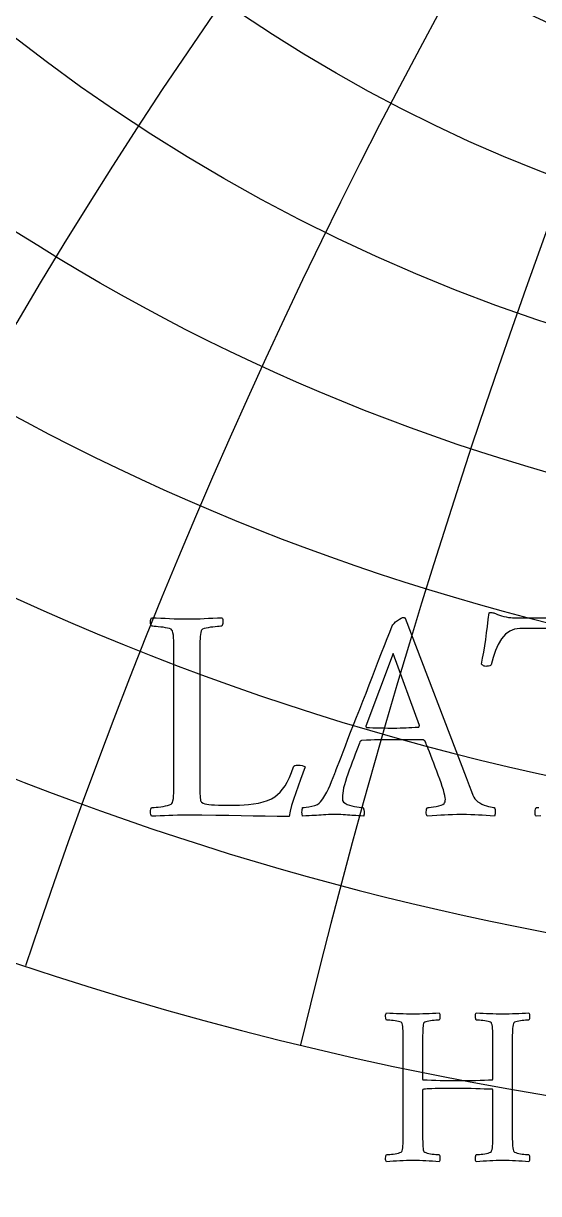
# Model space of a CAD drawing. Header units: millimetres. Extents: x -71 to 71, y -71 to 73.
# Drawn here: x -19.56 to -10.23, y -21.42 to -0.23 of the extents above; entities that cross this region are included whole.
import ezdxf

# ---------------------------------------------------------------- set-up
doc = ezdxf.new("R2010")
doc.units = ezdxf.units.MM
for name, color, linetype in [('CUT_OUTER', 1, 'Continuous'), ('ENGRAVE', 7, 'Continuous'), ('ENGRAVE_FINE', 8, 'Continuous'), ('TEXT', 5, 'Continuous')]:
    doc.layers.add(name, color=color, linetype=linetype)

msp = doc.modelspace()

# ---------------------------------------------------------------- linework, layer by layer
at = {"layer": 'CUT_OUTER'}
msp.add_arc((-0.0002, -0.0002), 71.2199, 143.788848, 87.803032, dxfattribs=at)
at = {"layer": 'ENGRAVE'}
for centre, radius in [((0, 0), 70.2), ((0, 26.7402), 36.5076), ((0, 24.7341), 32.0122), ((0, 23.1026), 27.9324), ((0, 0), 45.9522), ((0, 21.772), 24.1802), ((0, 0), 30.0798)]:
    msp.add_circle(centre, radius, dxfattribs=at)
for centre, radius, start, end in [((0, 29.2236), 41.5365, 104.6529, 75.3471), ((0, 32.3304), 47.2611, 147.33942, 32.66058), ((0, 36.2734), 53.9128, 169.60534, 10.39466), ((0, 41.3755), 61.8348, 186.817711, 353.182289)]:
    msp.add_arc(centre, radius, start, end, dxfattribs=at)
at = {"layer": 'ENGRAVE_FINE'}
for centre, radius, start, end in [((-389.4722, -51.0351), 395.4804, 4.461368, 17.676322), ((-389.4722, -51.0351), 395.4804, 4.461368, 17.676322), ((-188.6815, -51.0351), 200.7907, 8.977692, 35.48643), ((-188.6815, -51.0351), 200.7907, 8.977692, 35.48643), ((-118.9476, -51.0351), 137.3489, 13.606314, 53.548789), ((-118.9476, -51.0351), 137.3489, 13.606314, 53.548789), ((118.9476, -51.0351), 137.3489, 126.451211, 166.393686), ((118.9476, -51.0351), 137.3489, 126.451211, 166.393686), ((-81.843, -51.0351), 106.8385, 18.409528, 71.93986), ((-81.843, -51.0351), 106.8385, 18.409528, 71.93986), ((81.843, -51.0351), 106.8385, 108.06014, 161.590472), ((81.843, -51.0351), 106.8385, 108.06014, 161.590472), ((-57.6247, -51.0351), 89.6481, 23.457516, 90.642678), ((-57.6247, -51.0351), 89.6481, 23.457516, 90.642678), ((57.6247, -51.0351), 89.6481, 89.357322, 156.542484), ((57.6247, -51.0351), 89.6481, 89.357322, 156.542484), ((-39.6492, -51.0351), 79.2984, 28.831877, 104.724148), ((-39.6492, -51.0351), 79.2984, 28.831877, 104.724148), ((39.6492, -51.0351), 79.2984, 75.275852, 151.168123), ((39.6492, -51.0351), 79.2984, 75.275852, 151.168123), ((-24.9955, -51.0351), 73.0818, 34.629994, 115.099318), ((-24.9955, -51.0351), 73.0818, 34.629994, 115.099318), ((24.9955, -51.0351), 73.0818, 64.900682, 145.370006), ((24.9955, -51.0351), 73.0818, 64.900682, 145.370006), ((-12.1092, -51.0351), 69.7339, 40.970494, 124.098899), ((-12.1092, -51.0351), 69.7339, 40.970494, 124.098899), ((12.1092, -51.0351), 69.7339, 55.901101, 139.029506), ((12.1092, -51.0351), 69.7339, 55.901101, 139.029506), ((0, 70.8271), 100.6688, 225.796451, 314.203549)]:
    msp.add_arc(centre, radius, start, end, dxfattribs=at)
at = {"layer": 'TEXT'}
for points in [[(-16.3684, -13.94), (-16.3684, -13.9462), (-16.3684, -13.9538), (-16.3684, -13.9628), (-16.3684, -13.9732), (-16.3684, -14), (-16.3684, -14.0306), (-16.3684, -14.0651), (-16.3684, -14.1033), (-16.3681, -14.1426), (-16.367, -14.1801), (-16.3653, -14.2159), (-16.3629, -14.25), (-16.3594, -14.2797), (-16.3546, -14.3026), (-16.3484, -14.3185), (-16.3407, -14.3275), (-16.3115, -14.345), (-16.2792, -14.3586), (-16.2437, -14.3685), (-16.2051, -14.3745), (-16.1593, -14.3782), (-16.102, -14.3808), (-16.0334, -14.3823), (-15.9533, -14.3828), (-15.6488, -14.3828), (-15.5694, -14.3806), (-15.4862, -14.3738), (-15.3992, -14.3626), (-15.3084, -14.3469), (-15.2203, -14.3263), (-15.1416, -14.3005), (-15.0723, -14.2695), (-15.0122, -14.2334), (-14.9633, -14.1939), (-14.9161, -14.1476), (-14.8706, -14.0943), (-14.8268, -14.0341), (-14.7851, -13.9649), (-14.7458, -13.8846), (-14.709, -13.7933), (-14.6746, -13.6909), (-14.6656, -13.6764), (-14.6497, -13.666), (-14.6268, -13.6598), (-14.5971, -13.6577), (-14.5514, -13.6598), (-14.514, -13.666), (-14.485, -13.6764), (-14.4642, -13.6909), (-14.5038, -13.8033), (-14.5452, -13.9192), (-14.5882, -14.0386), (-14.6331, -14.1614), (-14.6747, -14.2815), (-14.7085, -14.3925), (-14.7342, -14.4946), (-14.7521, -14.5877), (-14.9704, -14.587), (-15.188, -14.5849), (-15.4049, -14.5814), (-15.6211, -14.5766), (-15.8439, -14.5717), (-16.0806, -14.5683), (-16.3311, -14.5662), (-16.5954, -14.5655), (-16.6871, -14.566), (-16.7739, -14.5676), (-16.8559, -14.5702), (-16.933, -14.5738), (-17.0085, -14.5774), (-17.0853, -14.58), (-17.1635, -14.5816), (-17.243, -14.5821), (-17.2525, -14.569), (-17.2589, -14.5517), (-17.2622, -14.5302), (-17.2624, -14.5046), (-17.2602, -14.479), (-17.2562, -14.4576), (-17.2505, -14.4403), (-17.243, -14.4271), (-17.223, -14.4266), (-17.196, -14.4251), (-17.1621, -14.4225), (-17.1213, -14.4188), (-17.0775, -14.4138), (-17.0348, -14.4071), (-16.9931, -14.3986), (-16.9524, -14.3884), (-16.917, -14.377), (-16.8908, -14.3649), (-16.8741, -14.3521), (-16.8666, -14.3386), (-16.8568, -14.3029), (-16.8493, -14.2624), (-16.8443, -14.2171), (-16.8417, -14.167), (-16.8405, -14.1133), (-16.8396, -14.0576), (-16.8391, -13.9999), (-16.8389, -13.94), (-16.8389, -11.6317), (-16.8391, -11.5717), (-16.8396, -11.5134), (-16.8405, -11.4568), (-16.8417, -11.402), (-16.8443, -11.3506), (-16.8493, -11.3044), (-16.8568, -11.2634), (-16.8666, -11.2276), (-16.8741, -11.212), (-16.8908, -11.1986), (-16.917, -11.1871), (-16.9524, -11.1778), (-16.9931, -11.17), (-17.0348, -11.1633), (-17.0775, -11.1576), (-17.1213, -11.1529), (-17.1621, -11.1493), (-17.196, -11.1467), (-17.223, -11.1451), (-17.243, -11.1446), (-17.2505, -11.1314), (-17.2562, -11.1141), (-17.2602, -11.0927), (-17.2624, -11.0671), (-17.2622, -11.0415), (-17.2589, -11.02), (-17.2525, -11.0027), (-17.243, -10.9896), (-17.1603, -10.9925), (-17.0784, -10.9958), (-16.997, -10.9995), (-16.9164, -11.0034), (-16.8365, -11.0071), (-16.7573, -11.0097), (-16.6788, -11.0112), (-16.6009, -11.0117), (-16.5212, -11.0112), (-16.4425, -11.0097), (-16.3648, -11.0071), (-16.2882, -11.0034), (-16.2112, -10.9995), (-16.1325, -10.9958), (-16.052, -10.9925), (-15.9699, -10.9896), (-15.9604, -11.0027), (-15.954, -11.02), (-15.9507, -11.0415), (-15.9505, -11.0671), (-15.9527, -11.0927), (-15.9567, -11.1141), (-15.9624, -11.1314), (-15.9699, -11.1446), (-15.9899, -11.1451), (-16.0169, -11.1467), (-16.0508, -11.1493), (-16.0917, -11.1529), (-16.1352, -11.1576), (-16.1775, -11.1633), (-16.2183, -11.17), (-16.2577, -11.1778), (-16.2923, -11.1871), (-16.3186, -11.1986), (-16.3366, -11.212), (-16.3463, -11.2276), (-16.3537, -11.2574), (-16.3594, -11.2913), (-16.3634, -11.3293), (-16.3657, -11.3715), (-16.3669, -11.4169), (-16.3677, -11.4643), (-16.3683, -11.5137), (-16.3684, -11.5653), (-16.3684, -11.5736), (-16.3684, -11.5819), (-16.3684, -11.5902), (-16.3684, -11.5985), (-16.3684, -11.6068), (-16.3684, -11.6151), (-16.3684, -11.6234), (-16.3684, -11.6317)], [(-13.9273, -13.8127), (-13.924, -13.8042), (-13.9141, -13.7788), (-13.8977, -13.7364), (-13.8747, -13.6771), (-13.8461, -13.6032), (-13.8131, -13.5172), (-13.7756, -13.4191), (-13.7335, -13.309), (-13.6877, -13.1894), (-13.6387, -13.0633), (-13.5867, -12.9306), (-13.5315, -12.7914), (-13.4746, -12.6478), (-13.4173, -12.5022), (-13.3597, -12.3544), (-13.3018, -12.2046), (-13.2442, -12.0553), (-13.1876, -11.9092), (-13.1321, -11.7661), (-13.0776, -11.6262), (-13.0252, -11.4919), (-12.9759, -11.366), (-12.9297, -11.2484), (-12.8866, -11.139), (-12.8722, -11.1162), (-12.8513, -11.092), (-12.8238, -11.0664), (-12.7897, -11.0394), (-12.7546, -11.0152), (-12.724, -10.9979), (-12.6979, -10.9875), (-12.6763, -10.9841), (-12.6712, -10.9842), (-12.6673, -10.9847), (-12.6643, -10.9856), (-12.6624, -10.9868), (-12.6605, -10.9884), (-12.6576, -10.9903), (-12.6536, -10.9925), (-12.6486, -10.9951), (-11.547, -13.8846), (-11.4927, -14.0272), (-11.4515, -14.1337), (-11.4235, -14.2043), (-11.4086, -14.2389), (-11.3915, -14.2683), (-11.3678, -14.2957), (-11.3375, -14.3209), (-11.3007, -14.3441), (-11.2606, -14.3647), (-11.2204, -14.3822), (-11.1803, -14.3965), (-11.1402, -14.4078), (-11.1037, -14.4162), (-11.0744, -14.4223), (-11.0525, -14.4259), (-11.0378, -14.4271), (-11.0284, -14.4429), (-11.0225, -14.4624), (-11.0201, -14.4858), (-11.0211, -14.5129), (-11.0239, -14.539), (-11.0267, -14.5593), (-11.0295, -14.5736), (-11.0322, -14.5821), (-11.1104, -14.5768), (-11.1844, -14.5717), (-11.2543, -14.5671), (-11.3201, -14.5627), (-11.3868, -14.5591), (-11.4598, -14.5565), (-11.5391, -14.555), (-11.6245, -14.5544), (-11.7146, -14.555), (-11.7968, -14.5565), (-11.871, -14.5591), (-11.9373, -14.5627), (-12.0035, -14.5671), (-12.0777, -14.5717), (-12.1599, -14.5768), (-12.25, -14.5821), (-12.2595, -14.569), (-12.2659, -14.5517), (-12.2692, -14.5302), (-12.2694, -14.5046), (-12.2668, -14.479), (-12.2618, -14.4576), (-12.2544, -14.4403), (-12.2445, -14.4271), (-12.2161, -14.4259), (-12.1808, -14.4223), (-12.1386, -14.4162), (-12.0895, -14.4078), (-12.0411, -14.3972), (-12.0009, -14.3849), (-11.9691, -14.3709), (-11.9456, -14.3552), (-11.9359, -14.342), (-11.929, -14.3247), (-11.9248, -14.3033), (-11.9234, -14.2777), (-11.9257, -14.2484), (-11.9324, -14.2106), (-11.9437, -14.164), (-11.9594, -14.1088), (-11.9786, -14.0474), (-12.0002, -13.9822), (-12.0243, -13.9132), (-12.0507, -13.8404), (-12.0784, -13.7662), (-12.1061, -13.693), (-12.1338, -13.6208), (-12.1615, -13.5498), (-12.1879, -13.4823), (-12.212, -13.4211), (-12.2336, -13.366), (-12.2528, -13.3173), (-12.2685, -13.2773), (-12.2798, -13.2488), (-12.2865, -13.2316), (-12.2888, -13.2259), (-12.2895, -13.2252), (-12.2915, -13.2232), (-12.295, -13.2197), (-12.2998, -13.2149), (-12.3054, -13.21), (-12.3109, -13.2066), (-12.3165, -13.2045), (-12.322, -13.2038), (-12.3659, -13.2014), (-12.4147, -13.1996), (-12.4683, -13.1986), (-12.5268, -13.1982), (-12.5867, -13.1982), (-12.6444, -13.1982), (-12.7001, -13.1982), (-12.7538, -13.1982), (-12.7676, -13.1982), (-12.7814, -13.1982), (-12.7953, -13.1982), (-12.8091, -13.1982), (-12.8226, -13.1982), (-12.8354, -13.1982), (-12.8475, -13.1982), (-12.8589, -13.1982), (-12.9388, -13.1984), (-13.0125, -13.1989), (-13.08, -13.1998), (-13.1412, -13.201), (-13.2035, -13.2029), (-13.2741, -13.2059), (-13.353, -13.2098), (-13.4402, -13.2149), (-13.4433, -13.2154), (-13.4471, -13.2169), (-13.4516, -13.2195), (-13.4568, -13.2232), (-13.4616, -13.2268), (-13.4651, -13.2294), (-13.4671, -13.2309), (-13.4678, -13.2315), (-13.4704, -13.2384), (-13.4782, -13.2591), (-13.4912, -13.2937), (-13.5093, -13.3422), (-13.5311, -13.4001), (-13.555, -13.4633), (-13.581, -13.5316), (-13.609, -13.6051), (-13.6372, -13.68), (-13.6637, -13.7525), (-13.6884, -13.8225), (-13.7114, -13.8902), (-13.7341, -13.9566), (-13.7522, -14.0175), (-13.7659, -14.0729), (-13.7751, -14.1227), (-13.7811, -14.1673), (-13.7854, -14.2071), (-13.788, -14.242), (-13.7889, -14.2721), (-13.7835, -14.301), (-13.7674, -14.3268), (-13.7406, -14.3495), (-13.7031, -14.369), (-13.6598, -14.3854), (-13.6159, -14.3988), (-13.5713, -14.409), (-13.526, -14.4161), (-13.4846, -14.4209), (-13.4519, -14.4244), (-13.4279, -14.4264), (-13.4125, -14.4271), (-13.4073, -14.4356), (-13.4028, -14.45), (-13.399, -14.4702), (-13.3959, -14.4963), (-13.3941, -14.5235), (-13.3945, -14.5468), (-13.3969, -14.5664), (-13.4014, -14.5821), (-13.4521, -14.5794), (-13.499, -14.5766), (-13.542, -14.5738), (-13.5813, -14.571), (-13.6187, -14.5683), (-13.656, -14.5655), (-13.6934, -14.5627), (-13.7308, -14.56), (-13.7711, -14.5576), (-13.8173, -14.5558), (-13.8693, -14.5548), (-13.9273, -14.5544), (-13.9857, -14.5548), (-14.0394, -14.5558), (-14.0882, -14.5576), (-14.1321, -14.56), (-14.1736, -14.5627), (-14.2151, -14.5655), (-14.2566, -14.5683), (-14.2982, -14.571), (-14.3424, -14.5738), (-14.3923, -14.5766), (-14.4476, -14.5794), (-14.5085, -14.5821), (-14.5133, -14.5736), (-14.5168, -14.5593), (-14.5189, -14.539), (-14.5196, -14.5129), (-14.5189, -14.4858), (-14.5168, -14.4624), (-14.5133, -14.4429), (-14.5085, -14.4271), (-14.4793, -14.4256), (-14.4414, -14.4209), (-14.3949, -14.4131), (-14.3397, -14.4022), (-14.2852, -14.3879), (-14.2407, -14.3697), (-14.2063, -14.3477), (-14.1819, -14.322), (-14.142, -14.2678), (-14.1051, -14.2106), (-14.0714, -14.1502), (-14.0408, -14.0867), (-14.0119, -14.0208), (-13.9833, -13.9532), (-13.9551, -13.8838), (-13.9273, -13.8127)], [(-12.87, -11.6372), (-13.3627, -12.9547), (-13.3625, -12.9554), (-13.362, -12.9575), (-13.3611, -12.9609), (-13.3599, -12.9658), (-13.3583, -12.9706), (-13.3564, -12.9741), (-13.3542, -12.9761), (-13.3516, -12.9768), (-13.2964, -12.9794), (-13.236, -12.9817), (-13.1705, -12.9836), (-13.0997, -12.9851), (-13.03, -12.9863), (-12.9676, -12.9872), (-12.9124, -12.9877), (-12.8645, -12.9879), (-12.8024, -12.9876), (-12.7434, -12.9865), (-12.6875, -12.9848), (-12.6347, -12.9824), (-12.5823, -12.9796), (-12.5275, -12.9768), (-12.4702, -12.9741), (-12.4106, -12.9713), (-12.4055, -12.9704), (-12.4016, -12.9678), (-12.3986, -12.9635), (-12.3967, -12.9575), (-12.3955, -12.9514), (-12.3946, -12.9471), (-12.3941, -12.9445), (-12.3939, -12.9436)], [(-12.5088, -18.1636), (-12.449, -18.1632), (-12.39, -18.162), (-12.3317, -18.1601), (-12.2742, -18.1574), (-12.2165, -18.1544), (-12.1575, -18.1516), (-12.0972, -18.1492), (-12.0355, -18.147), (-12.0284, -18.1572), (-12.0236, -18.1714), (-12.0211, -18.1894), (-12.021, -18.2113), (-12.0227, -18.2332), (-12.0257, -18.2513), (-12.0299, -18.2654), (-12.0355, -18.2757), (-12.0506, -18.2761), (-12.0708, -18.2772), (-12.0962, -18.2792), (-12.1269, -18.2819), (-12.1596, -18.2854), (-12.1912, -18.2897), (-12.2218, -18.2947), (-12.2514, -18.3006), (-12.2774, -18.3076), (-12.2971, -18.3161), (-12.3106, -18.3263), (-12.3178, -18.3379), (-12.3234, -18.3603), (-12.3277, -18.3857), (-12.3307, -18.4142), (-12.3324, -18.4459), (-12.3333, -18.4799), (-12.3339, -18.5154), (-12.3343, -18.5525), (-12.3344, -18.5912), (-12.3344, -18.5974), (-12.3344, -18.6036), (-12.3344, -18.6099), (-12.3344, -18.6161), (-12.3344, -18.6223), (-12.3344, -18.6286), (-12.3344, -18.6348), (-12.3344, -18.641), (-12.3344, -19.3509), (-12.3342, -19.3529), (-12.3334, -19.3546), (-12.3321, -19.356), (-12.3303, -19.3572), (-12.3285, -19.3581), (-12.3272, -19.3587), (-12.3264, -19.3591), (-12.3261, -19.3592), (-12.2509, -19.3613), (-12.1746, -19.3634), (-12.0973, -19.3655), (-12.0189, -19.3675), (-11.9393, -19.3694), (-11.858, -19.3707), (-11.7753, -19.3714), (-11.6909, -19.3717), (-11.6169, -19.3714), (-11.5399, -19.3707), (-11.4601, -19.3694), (-11.3775, -19.3675), (-11.2954, -19.3655), (-11.2171, -19.3634), (-11.1428, -19.3613), (-11.0724, -19.3592), (-11.0721, -19.359), (-11.0713, -19.3582), (-11.07, -19.3569), (-11.0682, -19.3551), (-11.0664, -19.353), (-11.0651, -19.3509), (-11.0643, -19.3489), (-11.064, -19.3468), (-11.064, -18.641), (-11.0642, -18.596), (-11.0646, -18.5523), (-11.0652, -18.5098), (-11.0661, -18.4687), (-11.0681, -18.4302), (-11.0718, -18.3955), (-11.0774, -18.3648), (-11.0848, -18.3379), (-11.0904, -18.3263), (-11.103, -18.3161), (-11.1226, -18.3076), (-11.1492, -18.3006), (-11.1795, -18.2947), (-11.2104, -18.2897), (-11.2418, -18.2854), (-11.2737, -18.2819), (-11.3034, -18.2792), (-11.3282, -18.2772), (-11.348, -18.2761), (-11.363, -18.2757), (-11.3685, -18.2654), (-11.3728, -18.2513), (-11.3758, -18.2332), (-11.3775, -18.2113), (-11.3774, -18.1894), (-11.3749, -18.1714), (-11.3701, -18.1572), (-11.363, -18.147), (-11.3011, -18.1492), (-11.24, -18.1516), (-11.1796, -18.1544), (-11.1201, -18.1574), (-11.0611, -18.1601), (-11.0023, -18.162), (-10.9438, -18.1632), (-10.8855, -18.1636), (-10.8257, -18.1632), (-10.7667, -18.162), (-10.7084, -18.1601), (-10.651, -18.1574), (-10.5932, -18.1544), (-10.5342, -18.1516), (-10.4739, -18.1492), (-10.4122, -18.147), (-10.4051, -18.1572), (-10.4003, -18.1714), (-10.3978, -18.1894), (-10.3977, -18.2113), (-10.3994, -18.2332), (-10.4024, -18.2513), (-10.4067, -18.2654), (-10.4122, -18.2757), (-10.4272, -18.2761), (-10.447, -18.2772), (-10.4718, -18.2792), (-10.5015, -18.2819), (-10.5333, -18.2854), (-10.5643, -18.2897), (-10.5945, -18.2947), (-10.624, -18.3006), (-10.6499, -18.3076), (-10.6696, -18.3161), (-10.6831, -18.3263), (-10.6904, -18.3379), (-10.6978, -18.3648), (-10.7034, -18.3955), (-10.7071, -18.4302), (-10.7091, -18.4687), (-10.71, -18.5098), (-10.7106, -18.5523), (-10.711, -18.596), (-10.7112, -18.641), (-10.7112, -20.3473), (-10.711, -20.3922), (-10.7106, -20.4355), (-10.71, -20.4773), (-10.7091, -20.5175), (-10.7071, -20.5552), (-10.7034, -20.5892), (-10.6978, -20.6195), (-10.6904, -20.6462), (-10.6831, -20.6564), (-10.6696, -20.666), (-10.6499, -20.675), (-10.624, -20.6836), (-10.5945, -20.6913), (-10.5643, -20.6976), (-10.5333, -20.7027), (-10.5015, -20.7064), (-10.4718, -20.7092), (-10.447, -20.7111), (-10.4272, -20.7123), (-10.4122, -20.7127), (-10.4067, -20.7229), (-10.4024, -20.7371), (-10.3994, -20.7551), (-10.3977, -20.777), (-10.3978, -20.7989), (-10.4003, -20.817), (-10.4051, -20.8311), (-10.4122, -20.8414), (-10.4739, -20.8373), (-10.5342, -20.8336), (-10.5932, -20.8301), (-10.651, -20.8268), (-10.7084, -20.8241), (-10.7667, -20.8222), (-10.8257, -20.821), (-10.8855, -20.8206), (-10.9438, -20.821), (-11.0023, -20.8222), (-11.0611, -20.8241), (-11.1201, -20.8268), (-11.1796, -20.8301), (-11.24, -20.8336), (-11.3011, -20.8373), (-11.363, -20.8414), (-11.3701, -20.8311), (-11.3749, -20.817), (-11.3774, -20.7989), (-11.3775, -20.777), (-11.3758, -20.7551), (-11.3728, -20.7371), (-11.3685, -20.7229), (-11.363, -20.7127), (-11.348, -20.7123), (-11.3282, -20.7111), (-11.3034, -20.7092), (-11.2737, -20.7064), (-11.2418, -20.7027), (-11.2104, -20.6976), (-11.1795, -20.6913), (-11.1492, -20.6836), (-11.1226, -20.675), (-11.103, -20.666), (-11.0904, -20.6564), (-11.0848, -20.6462), (-11.0774, -20.6195), (-11.0718, -20.5892), (-11.0681, -20.5552), (-11.0661, -20.5175), (-11.0652, -20.4773), (-11.0646, -20.4355), (-11.0642, -20.3922), (-11.064, -20.3473), (-11.064, -19.5419), (-11.0643, -19.5382), (-11.0651, -19.5352), (-11.0664, -19.533), (-11.0682, -19.5315), (-11.07, -19.5306), (-11.0713, -19.53), (-11.0721, -19.5296), (-11.0724, -19.5295), (-11.1441, -19.5273), (-11.2182, -19.5248), (-11.2946, -19.5221), (-11.3733, -19.5191), (-11.4531, -19.5164), (-11.5327, -19.5144), (-11.6119, -19.5132), (-11.6909, -19.5129), (-11.8228, -19.5131), (-11.9359, -19.5139), (-12.0303, -19.5152), (-12.1061, -19.517), (-12.1668, -19.5191), (-12.2161, -19.5212), (-12.254, -19.5232), (-12.2805, -19.5253), (-12.2992, -19.5274), (-12.3137, -19.5295), (-12.3241, -19.5315), (-12.3303, -19.5336), (-12.3321, -19.5356), (-12.3334, -19.5372), (-12.3342, -19.5387), (-12.3344, -19.5398), (-12.3344, -19.5407), (-12.3344, -19.5414), (-12.3344, -19.5418), (-12.3344, -19.5419), (-12.3344, -20.3473), (-12.3344, -20.3536), (-12.3344, -20.3598), (-12.3344, -20.366), (-12.3344, -20.3722), (-12.3344, -20.3785), (-12.3344, -20.3847), (-12.3344, -20.3909), (-12.3344, -20.3971), (-12.3343, -20.4357), (-12.3339, -20.4724), (-12.3333, -20.5073), (-12.3324, -20.5404), (-12.3307, -20.5711), (-12.3277, -20.599), (-12.3234, -20.6241), (-12.3178, -20.6462), (-12.3106, -20.6564), (-12.2971, -20.666), (-12.2774, -20.675), (-12.2514, -20.6836), (-12.2218, -20.6913), (-12.1912, -20.6976), (-12.1596, -20.7027), (-12.1269, -20.7064), (-12.0962, -20.7092), (-12.0708, -20.7111), (-12.0506, -20.7123), (-12.0355, -20.7127), (-12.0299, -20.7229), (-12.0257, -20.7371), (-12.0227, -20.7551), (-12.021, -20.777), (-12.0211, -20.7989), (-12.0236, -20.817), (-12.0284, -20.8311), (-12.0355, -20.8414), (-12.0972, -20.8373), (-12.1575, -20.8336), (-12.2165, -20.8301), (-12.2742, -20.8268), (-12.3317, -20.8241), (-12.39, -20.8222), (-12.449, -20.821), (-12.5088, -20.8206), (-12.5672, -20.821), (-12.6261, -20.8222), (-12.6855, -20.8241), (-12.7455, -20.8268), (-12.8059, -20.8301), (-12.8669, -20.8336), (-12.9284, -20.8373), (-12.9904, -20.8414), (-12.9975, -20.8311), (-13.0023, -20.817), (-13.0048, -20.7989), (-13.0049, -20.777), (-13.0032, -20.7551), (-13.0003, -20.7371), (-12.996, -20.7229), (-12.9904, -20.7127), (-12.9753, -20.7123), (-12.9551, -20.7111), (-12.9297, -20.7092), (-12.8991, -20.7064), (-12.8662, -20.7027), (-12.8342, -20.6976), (-12.8029, -20.6913), (-12.7724, -20.6836), (-12.7458, -20.675), (-12.7263, -20.666), (-12.7137, -20.6564), (-12.7081, -20.6462), (-12.7007, -20.6195), (-12.6951, -20.5892), (-12.6914, -20.5552), (-12.6894, -20.5175), (-12.6885, -20.4773), (-12.6878, -20.4355), (-12.6875, -20.3922), (-12.6873, -20.3473), (-12.6873, -18.641), (-12.6875, -18.596), (-12.6878, -18.5523), (-12.6885, -18.5098), (-12.6894, -18.4687), (-12.6914, -18.4302), (-12.6951, -18.3955), (-12.7007, -18.3648), (-12.7081, -18.3379), (-12.7137, -18.3263), (-12.7263, -18.3161), (-12.7458, -18.3076), (-12.7724, -18.3006), (-12.8029, -18.2947), (-12.8342, -18.2897), (-12.8662, -18.2854), (-12.8991, -18.2819), (-12.9297, -18.2792), (-12.9551, -18.2772), (-12.9753, -18.2761), (-12.9904, -18.2757), (-12.996, -18.2654), (-13.0003, -18.2513), (-13.0032, -18.2332), (-13.0049, -18.2113), (-13.0048, -18.1894), (-13.0023, -18.1714), (-12.9975, -18.1572), (-12.9904, -18.147), (-12.9284, -18.1492), (-12.8669, -18.1516), (-12.8059, -18.1544), (-12.7455, -18.1574), (-12.6855, -18.1601), (-12.6261, -18.162), (-12.5672, -18.1632), (-12.5088, -18.1636)]]:
    msp.add_lwpolyline(points, close=True, dxfattribs=at)
for points in [[(-9.8753, -11.1833), (-10.5728, -11.1833), (-10.6703, -11.1951), (-10.7582, -11.2304), (-10.8364, -11.2892), (-10.9049, -11.3715), (-10.9644, -11.4715), (-11.0156, -11.5833), (-11.0585, -11.7068), (-11.0931, -11.8421), (-11.1042, -11.8542), (-11.1208, -11.8628), (-11.1429, -11.868), (-11.1706, -11.8697), (-11.1891, -11.8711), (-11.2059, -11.8697), (-11.2209, -11.8656), (-11.2343, -11.8587), (-11.2459, -11.8507), (-11.2557, -11.8434), (-11.2638, -11.8369), (-11.2702, -11.831), (-11.2488, -11.722), (-11.2287, -11.6109), (-11.21, -11.4978), (-11.1927, -11.3826), (-11.1765, -11.2653), (-11.1609, -11.146), (-11.146, -11.0245), (-11.1319, -10.901), (-11.1173, -10.8967), (-11.1014, -10.8948), (-11.0841, -10.8953), (-11.0654, -10.8983), (-11.0471, -10.9026), (-11.0308, -10.9073), (-11.0167, -10.9123), (-11.0045, -10.9176), (-10.977, -10.9289), (-10.9443, -10.9405), (-10.9065, -10.9524), (-10.8634, -10.9647), (-10.8193, -10.9756), (-10.7783, -10.9834), (-10.7404, -10.988), (-10.7056, -10.9896), (-8.5911, -10.9896)], [(-10.1967, -14.5768), (-10.2794, -14.5821), (-10.2889, -14.569), (-10.2953, -14.5517), (-10.2986, -14.5302), (-10.2988, -14.5046), (-10.2965, -14.479), (-10.2925, -14.4576), (-10.2868, -14.4403), (-10.2794, -14.4271), (-10.2593, -14.4266), (-10.2323, -14.4251)]]:
    msp.add_lwpolyline(points, dxfattribs=at)

doc.saveas('drawing.dxf')
